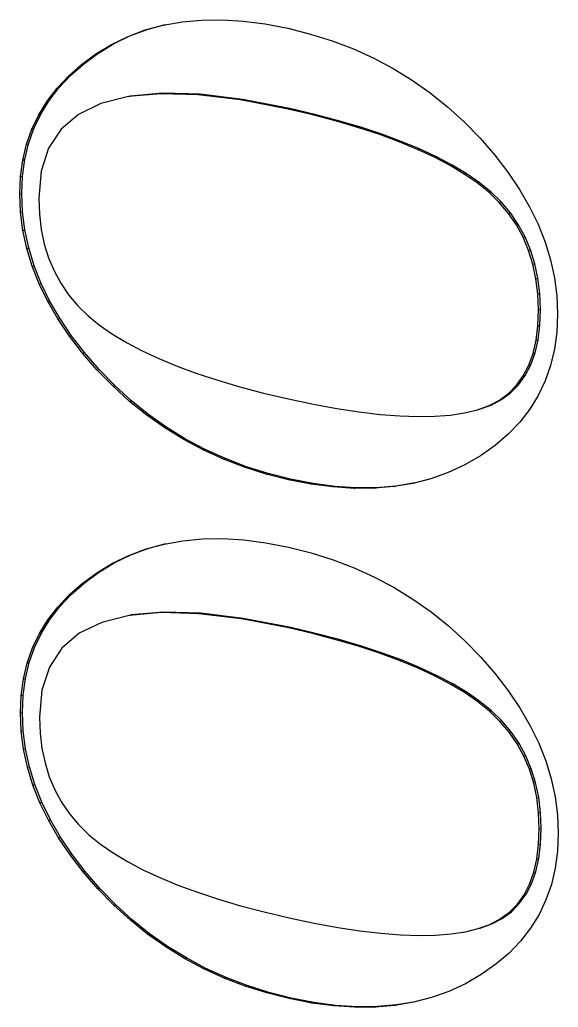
# Model space of a CAD drawing. Header units: millimetres. Extents: x -210 to 210, y -148 to 148.
# Drawn here: x 85.097 to 86.998, y -23.598 to -20.11 of the extents above; entities that cross this region are included whole.
import ezdxf

# ---------------------------------------------------------------- set-up
doc = ezdxf.new("R2010")
doc.units = ezdxf.units.MM
doc.layers.get('0').update_dxf_attribs({"lineweight": 18})

msp = doc.modelspace()

# ---------------------------------------------------------------- linework, layer by layer
at = {"color": 7, "lineweight": 30, "ltscale": 0.001685}
for p, q in [((85.6037, -20.1287), (85.6701, -20.1169)), ((86.4847, -21.7474), (86.4182, -21.7586)), ((86.4916, -21.7457), (86.4251, -21.7569)), ((85.6064, -21.9615), (85.6728, -21.9497)), ((86.4942, -23.5786), (86.4278, -23.5897)), ((86.4874, -23.5803), (86.4209, -23.5914))]:
    msp.add_line(p, q, dxfattribs=at)
at = {"color": 7, "lineweight": 30, "ltscale": 0.001738}
msp.add_line((85.6701, -20.1169), (85.7393, -20.1106), dxfattribs=at)
at = {"color": 7, "lineweight": 30, "ltscale": 0.001798}
msp.add_line((85.7393, -20.1106), (85.8113, -20.1097), dxfattribs=at)
at = {"color": 7, "lineweight": 30, "ltscale": 0.001872}
msp.add_line((85.8113, -20.1097), (85.886, -20.1143), dxfattribs=at)
at = {"color": 7, "lineweight": 30, "ltscale": 0.001953}
for p, q in [((85.886, -20.1143), (85.9635, -20.1244)), ((86.4161, -20.2823), (86.4826, -20.3232)), ((86.4187, -22.1152), (86.4853, -22.1561))]:
    msp.add_line(p, q, dxfattribs=at)
at = {"color": 7, "lineweight": 30, "ltscale": 0.002045}
for p, q in [((85.9635, -20.1244), (86.0438, -20.1399)), ((85.9661, -21.9572), (86.0464, -21.9728))]:
    msp.add_line(p, q, dxfattribs=at)
at = {"color": 7, "lineweight": 30, "ltscale": 0.001624}
for p, q in [((85.4793, -20.1686), (85.5401, -20.1459)), ((85.4862, -20.1669), (85.547, -20.1442)), ((85.4819, -22.0015), (85.5428, -21.9788)), ((85.4888, -21.9998), (85.5497, -21.977)), ((85.1244, -22.7501), (85.1107, -22.6866))]:
    msp.add_line(p, q, dxfattribs=at)
at = {"color": 7, "lineweight": 30, "ltscale": 0.001648}
for p, q in [((85.5401, -20.1459), (85.6037, -20.1287)), ((85.547, -20.1442), (85.6106, -20.1269)), ((85.5428, -21.9788), (85.6064, -21.9615)), ((85.5497, -21.977), (85.6133, -21.9598))]:
    msp.add_line(p, q, dxfattribs=at)
at = {"color": 7, "lineweight": 30, "ltscale": 0.000177196}
for p, q in [((85.5401, -20.1459), (85.547, -20.1442)), ((85.4793, -20.1686), (85.4862, -20.1669)), ((85.164, -20.4451), (85.1709, -20.4434)), ((86.2156, -20.468), (86.2225, -20.4663)), ((86.2942, -20.4912), (86.3011, -20.4895)), ((86.6667, -20.6547), (86.6736, -20.653)), ((86.7123, -20.6861), (86.7192, -20.6843)), ((86.8225, -20.7935), (86.8294, -20.7918)), ((86.8506, -20.8345), (86.8575, -20.8328)), ((85.1409, -20.9802), (85.1478, -20.9785)), ((86.9091, -20.9731), (86.9159, -20.9713)), ((86.9199, -21.0244), (86.9268, -21.0227)), ((85.1957, -21.1046), (85.2025, -21.1029)), ((85.2312, -21.166), (85.2381, -21.1642)), ((86.9266, -21.1905), (86.9335, -21.1888)), ((85.2721, -21.2268), (85.279, -21.2251)), ((86.9095, -21.2881), (86.9164, -21.2864)), ((86.8945, -21.3301), (86.9014, -21.3284)), ((86.8751, -21.3676), (86.882, -21.3659)), ((86.8515, -21.4005), (86.8583, -21.3988)), ((86.8234, -21.429), (86.8303, -21.4273)), ((85.4849, -21.4576), (85.4918, -21.4558)), ((86.7544, -21.4723), (86.7613, -21.4706)), ((86.7911, -21.4529), (86.7979, -21.4512)), ((85.546, -21.5067), (85.5528, -21.5049)), ((85.6097, -21.5516), (85.6165, -21.5499)), ((85.6759, -21.5925), (85.6828, -21.5908)), ((85.9669, -21.7143), (85.9738, -21.7126)), ((86.2029, -21.76), (86.2098, -21.7583)), ((86.2773, -21.7649), (86.2842, -21.7631)), ((86.3491, -21.7644), (86.356, -21.7627)), ((86.4182, -21.7586), (86.4251, -21.7569)), ((85.4819, -22.0015), (85.4888, -21.9998)), ((85.5428, -21.9788), (85.5497, -21.977)), ((85.3174, -22.101), (85.3243, -22.0993)), ((85.4832, -22.2138), (85.49, -22.2121)), ((85.5976, -22.2036), (85.6045, -22.2019)), ((86.1349, -22.2789), (86.1418, -22.2772)), ((85.1424, -22.3287), (85.1493, -22.327)), ((86.3708, -22.3484), (86.3776, -22.3466)), ((86.5641, -22.4284), (86.571, -22.4266)), ((85.1022, -22.4967), (85.1091, -22.4949)), ((85.0996, -22.5579), (85.1065, -22.5562)), ((86.756, -22.5521), (86.7629, -22.5504)), ((86.8252, -22.6264), (86.832, -22.6246)), ((86.8533, -22.6674), (86.8601, -22.6656)), ((85.1244, -22.7501), (85.1313, -22.7484)), ((86.9117, -22.8059), (86.9186, -22.8042)), ((85.1682, -22.8755), (85.1751, -22.8738)), ((86.9226, -22.8573), (86.9295, -22.8555)), ((86.9313, -22.9678), (86.9382, -22.966)), ((85.2748, -23.0596), (85.2817, -23.0579)), ((86.9229, -23.0744), (86.9298, -23.0727)), ((86.9122, -23.1209), (86.9191, -23.1192)), ((86.8778, -23.2004), (86.8847, -23.1987)), ((86.7937, -23.2858), (86.8006, -23.284)), ((86.7161, -23.32), (86.723, -23.3183)), ((85.6786, -23.4253), (85.6854, -23.4236)), ((85.8929, -23.5229), (85.8997, -23.5212)), ((86.2056, -23.5929), (86.2124, -23.5911)), ((86.28, -23.5977), (86.2869, -23.596))]:
    msp.add_line(p, q, dxfattribs=at)
at = {"color": 7, "lineweight": 30, "ltscale": 0.002058}
msp.add_line((86.0438, -20.1399), (86.1236, -20.1601), dxfattribs=at)
at = {"color": 7, "lineweight": 30, "ltscale": 0.002021}
msp.add_line((86.1236, -20.1601), (86.2006, -20.1845), dxfattribs=at)
at = {"color": 7, "lineweight": 30, "ltscale": 0.001617}
for p, q in [((85.3729, -20.2288), (85.4281, -20.1951)), ((85.366, -20.2305), (85.4212, -20.1968)), ((85.0998, -20.7897), (85.0969, -20.725)), ((85.1067, -20.7879), (85.1039, -20.7233)), ((85.3755, -22.0616), (85.4307, -22.0279)), ((85.1024, -22.6225), (85.0996, -22.5579)), ((85.1093, -22.6208), (85.1065, -22.5562)), ((86.9956, -22.9182), (86.9985, -22.9828))]:
    msp.add_line(p, q, dxfattribs=at)
at = {"color": 7, "lineweight": 30, "ltscale": 0.001614}
for p, q in [((85.4212, -20.1968), (85.4793, -20.1686)), ((85.4281, -20.1951), (85.4862, -20.1669)), ((86.7239, -21.6497), (86.6681, -21.6821)), ((85.4239, -22.0297), (85.4819, -22.0015)), ((85.4307, -22.0279), (85.4888, -21.9998))]:
    msp.add_line(p, q, dxfattribs=at)
at = {"color": 7, "lineweight": 30, "ltscale": 0.000177252}
for p, q in [((85.4212, -20.1968), (85.4281, -20.1951)), ((85.269, -20.3085), (85.2759, -20.3068)), ((85.2286, -20.3514), (85.2355, -20.3497)), ((85.1936, -20.3969), (85.2005, -20.3952)), ((85.7271, -20.3747), (85.734, -20.373)), ((85.8769, -20.3929), (85.8837, -20.3912)), ((86.0442, -20.4252), (86.0511, -20.4235)), ((86.1322, -20.446), (86.1391, -20.4443)), ((86.3681, -20.5155), (86.375, -20.5138)), ((85.121, -20.5492), (85.1279, -20.5475)), ((86.5017, -20.5677), (86.5086, -20.5659)), ((85.1075, -20.6052), (85.1144, -20.6035)), ((86.5615, -20.5955), (86.5683, -20.5938)), ((86.6165, -20.6245), (86.6234, -20.6228)), ((86.7534, -20.7193), (86.7602, -20.7176)), ((85.0998, -20.7897), (85.1067, -20.7879)), ((85.108, -20.8537), (85.1149, -20.852)), ((86.8744, -20.8781), (86.8813, -20.8764)), ((85.1218, -20.9172), (85.1286, -20.9155)), ((86.8939, -20.9243), (86.9008, -20.9226)), ((86.9202, -21.2416), (86.9271, -21.2398)), ((85.3186, -21.2871), (85.3255, -21.2854)), ((85.3705, -21.3469), (85.3774, -21.3451)), ((85.4264, -21.4043), (85.4333, -21.4026)), ((85.7448, -21.6292), (85.7516, -21.6274)), ((85.8162, -21.6617), (85.8231, -21.66)), ((85.8902, -21.6901), (85.8971, -21.6883)), ((86.0461, -21.7344), (86.0529, -21.7327)), ((86.1258, -21.7499), (86.1327, -21.7481)), ((85.4239, -22.0297), (85.4307, -22.0279)), ((85.7297, -22.2076), (85.7366, -22.2058)), ((85.1962, -22.2298), (85.2031, -22.2281)), ((85.1666, -22.2779), (85.1735, -22.2762)), ((86.2969, -22.324), (86.3037, -22.3223)), ((86.4399, -22.3739), (86.4468, -22.3721)), ((85.1102, -22.4381), (85.1171, -22.4363)), ((86.6694, -22.4875), (86.6763, -22.4858)), ((86.7927, -22.588), (86.7996, -22.5862)), ((85.1024, -22.6225), (85.1093, -22.6208)), ((85.1107, -22.6866), (85.1176, -22.6848)), ((86.8965, -22.7571), (86.9034, -22.7554)), ((85.1436, -22.8131), (85.1505, -22.8113)), ((86.9291, -22.9112), (86.936, -22.9095)), ((86.9293, -23.0233), (86.9362, -23.0216)), ((85.3213, -23.1199), (85.3281, -23.1182)), ((85.3731, -23.1797), (85.38, -23.178)), ((85.429, -23.2371), (85.4359, -23.2354)), ((86.8261, -23.2618), (86.833, -23.2601)), ((85.5486, -23.3395), (85.5555, -23.3378)), ((85.7474, -23.462), (85.7543, -23.4603)), ((85.9695, -23.5471), (85.9764, -23.5454)), ((86.0487, -23.5672), (86.0556, -23.5655)), ((86.1285, -23.5827), (86.1353, -23.581)), ((86.4209, -23.5914), (86.4278, -23.5897))]:
    msp.add_line(p, q, dxfattribs=at)
at = {"color": 7, "lineweight": 30, "ltscale": 0.001994}
msp.add_line((86.2006, -20.1845), (86.2751, -20.213), dxfattribs=at)
at = {"color": 7, "lineweight": 30, "ltscale": 0.001589}
for p, q in [((85.3217, -20.2664), (85.3729, -20.2288)), ((85.3174, -22.101), (85.3686, -22.0633))]:
    msp.add_line(p, q, dxfattribs=at)
at = {"color": 7, "lineweight": 30, "ltscale": 0.00017714}
for p, q in [((85.366, -20.2305), (85.3729, -20.2288)), ((86.7571, -23.3051), (86.764, -23.3034)), ((86.3518, -23.5972), (86.3586, -23.5955))]:
    msp.add_line(p, q, dxfattribs=at)
at = {"color": 7, "lineweight": 30, "ltscale": 0.001972}
for p, q in [((86.2751, -20.213), (86.3469, -20.2456)), ((86.2778, -22.0458), (86.3496, -22.0784))]:
    msp.add_line(p, q, dxfattribs=at)
at = {"color": 7, "lineweight": 30, "ltscale": 0.00159}
for p, q in [((85.3147, -20.2682), (85.366, -20.2305)), ((85.3243, -22.0993), (85.3755, -22.0616))]:
    msp.add_line(p, q, dxfattribs=at)
at = {"color": 7, "lineweight": 30, "ltscale": 0.001958}
for p, q in [((86.3469, -20.2456), (86.4161, -20.2823)), ((86.3496, -22.0784), (86.4187, -22.1152))]:
    msp.add_line(p, q, dxfattribs=at)
at = {"color": 7, "lineweight": 30, "ltscale": 0.001525}
for p, q in [((85.269, -20.3085), (85.3147, -20.2682)), ((85.2759, -20.3068), (85.3217, -20.2664)), ((85.2716, -22.1413), (85.3174, -22.101))]:
    msp.add_line(p, q, dxfattribs=at)
at = {"color": 7, "lineweight": 30, "ltscale": 0.000178655}
for p, q in [((85.3147, -20.2682), (85.3217, -20.2664)), ((85.595, -20.3708), (85.6019, -20.369)), ((85.1397, -20.4959), (85.1467, -20.4941)), ((85.0995, -20.6638), (85.1065, -20.6621)), ((85.1655, -21.0427), (85.1725, -21.041)), ((86.7134, -21.4872), (86.7204, -21.4855)), ((85.2716, -22.1413), (85.2785, -22.1396)), ((85.2312, -22.1842), (85.2381, -22.1825)), ((85.1236, -22.3821), (85.1305, -22.3803)), ((86.5043, -22.4005), (86.5113, -22.3988)), ((86.6191, -22.4574), (86.626, -22.4556)), ((86.7149, -22.5189), (86.7219, -22.5172)), ((85.1983, -22.9374), (85.2052, -22.9357)), ((86.854, -23.2334), (86.861, -23.2317)), ((85.4875, -23.2904), (85.4944, -23.2887))]:
    msp.add_line(p, q, dxfattribs=at)
at = {"color": 7, "lineweight": 30, "ltscale": 0.001473}
for p, q in [((85.2286, -20.3514), (85.269, -20.3085)), ((85.2355, -20.3497), (85.2759, -20.3068)), ((86.8628, -21.531), (86.822, -21.5736)), ((85.2312, -22.1842), (85.2716, -22.1413)), ((85.2381, -22.1825), (85.2785, -22.1396))]:
    msp.add_line(p, q, dxfattribs=at)
at = {"color": 7, "lineweight": 30, "ltscale": 0.001954}
for p, q in [((86.4826, -20.3232), (86.5465, -20.3682)), ((85.8886, -21.9472), (85.9661, -21.9572)), ((86.4853, -22.1561), (86.5492, -22.2011))]:
    msp.add_line(p, q, dxfattribs=at)
at = {"color": 7, "lineweight": 30, "ltscale": 0.001436}
for p, q in [((85.1936, -20.3969), (85.2286, -20.3514)), ((85.2005, -20.3952), (85.2355, -20.3497)), ((85.2031, -22.2281), (85.2381, -22.1825))]:
    msp.add_line(p, q, dxfattribs=at)
at = {"color": 7, "lineweight": 30, "ltscale": 0.002873}
for p, q in [((85.6019, -20.369), (85.4874, -20.3793)), ((85.595, -20.3708), (85.4805, -20.381)), ((85.5976, -22.2036), (85.4832, -22.2138)), ((85.6045, -22.2019), (85.49, -22.2121))]:
    msp.add_line(p, q, dxfattribs=at)
at = {"color": 7, "lineweight": 30, "ltscale": 0.003303}
msp.add_line((85.734, -20.373), (85.6019, -20.369), dxfattribs=at)
at = {"color": 7, "lineweight": 30, "ltscale": 0.001963}
for p, q in [((86.5465, -20.3682), (86.6078, -20.4174)), ((85.8162, -21.6617), (85.7448, -21.6292)), ((85.8231, -21.66), (85.7516, -21.6274)), ((86.5492, -22.2011), (86.6104, -22.2502)), ((85.8258, -23.4928), (85.7543, -23.4603))]:
    msp.add_line(p, q, dxfattribs=at)
at = {"color": 7, "lineweight": 30, "ltscale": 0.001413}
for p, q in [((85.164, -20.4451), (85.1936, -20.3969)), ((85.1709, -20.4434), (85.2005, -20.3952)), ((85.1666, -22.2779), (85.1962, -22.2298)), ((85.1735, -22.2762), (85.2031, -22.2281))]:
    msp.add_line(p, q, dxfattribs=at)
at = {"color": 7, "lineweight": 30, "ltscale": 0.002496}
for p, q in [((85.4805, -20.381), (85.3837, -20.4054)), ((85.4832, -22.2138), (85.3864, -22.2382))]:
    msp.add_line(p, q, dxfattribs=at)
at = {"color": 7, "lineweight": 30, "ltscale": 0.000178711}
for p, q in [((85.4805, -20.381), (85.4874, -20.3793)), ((86.4373, -20.541), (86.4442, -20.5393)), ((85.0969, -20.725), (85.1039, -20.7233)), ((86.7901, -20.7551), (86.797, -20.7534)), ((86.9265, -21.0784), (86.9334, -21.0766)), ((86.9287, -21.1349), (86.9356, -21.1332)), ((85.3686, -22.0633), (85.3755, -22.0616)), ((85.8794, -22.2257), (85.8864, -22.224)), ((86.0468, -22.2581), (86.0537, -22.2563)), ((86.2182, -22.3009), (86.2251, -22.2991)), ((86.877, -22.711), (86.884, -22.7092)), ((85.2338, -22.9988), (85.2407, -22.9971)), ((86.8971, -23.1629), (86.904, -23.1612)), ((85.6123, -23.3845), (85.6192, -23.3828)), ((85.8188, -23.4945), (85.8258, -23.4928))]:
    msp.add_line(p, q, dxfattribs=at)
at = {"color": 7, "lineweight": 30, "ltscale": 0.003304}
for p, q in [((85.7271, -20.3747), (85.595, -20.3708)), ((85.7297, -22.2076), (85.5976, -22.2036)), ((85.7366, -22.2058), (85.6045, -22.2019))]:
    msp.add_line(p, q, dxfattribs=at)
at = {"color": 7, "lineweight": 30, "ltscale": 0.003772}
for p, q in [((85.8769, -20.3929), (85.7271, -20.3747)), ((85.8837, -20.3912), (85.734, -20.373)), ((85.8864, -22.224), (85.7366, -22.2058))]:
    msp.add_line(p, q, dxfattribs=at)
at = {"color": 7, "lineweight": 30, "ltscale": 0.004261}
for p, q in [((86.0442, -20.4252), (85.8769, -20.3929)), ((86.0511, -20.4235), (85.8837, -20.3912)), ((86.0468, -22.2581), (85.8794, -22.2257)), ((86.0537, -22.2563), (85.8864, -22.224))]:
    msp.add_line(p, q, dxfattribs=at)
at = {"color": 7, "lineweight": 30, "ltscale": 0.002203}
for p, q in [((85.3837, -20.4054), (85.3045, -20.444)), ((85.3864, -22.2382), (85.3071, -22.2768))]:
    msp.add_line(p, q, dxfattribs=at)
at = {"color": 7, "lineweight": 30, "ltscale": 0.002261}
for p, q in [((86.1322, -20.446), (86.0442, -20.4252)), ((86.1391, -20.4443), (86.0511, -20.4235)), ((86.1418, -22.2772), (86.0537, -22.2563)), ((85.9603, -23.2611), (86.0483, -23.282))]:
    msp.add_line(p, q, dxfattribs=at)
at = {"color": 7, "lineweight": 30, "ltscale": 0.00198}
for p, q in [((86.6078, -20.4174), (86.6663, -20.4707)), ((86.6104, -22.2502), (86.669, -22.3035))]:
    msp.add_line(p, q, dxfattribs=at)
at = {"color": 7, "lineweight": 30, "ltscale": 0.001406}
for p, q in [((85.1397, -20.4959), (85.164, -20.4451)), ((85.1467, -20.4941), (85.1709, -20.4434)), ((85.1424, -22.3287), (85.1666, -22.2779))]:
    msp.add_line(p, q, dxfattribs=at)
at = {"color": 7, "lineweight": 30, "ltscale": 0.002027}
for p, q in [((85.3045, -20.444), (85.2429, -20.4967)), ((85.3071, -22.2768), (85.2456, -22.3295))]:
    msp.add_line(p, q, dxfattribs=at)
at = {"color": 7, "lineweight": 30, "ltscale": 0.002156}
for p, q in [((86.2156, -20.468), (86.1322, -20.446)), ((86.2225, -20.4663), (86.1391, -20.4443)), ((86.2251, -22.2991), (86.1418, -22.2772))]:
    msp.add_line(p, q, dxfattribs=at)
at = {"color": 7, "lineweight": 30, "ltscale": 0.002049}
for p, q in [((86.2942, -20.4912), (86.2156, -20.468)), ((86.3011, -20.4895), (86.2225, -20.4663)), ((86.3037, -22.3223), (86.2251, -22.2991))]:
    msp.add_line(p, q, dxfattribs=at)
at = {"color": 7, "lineweight": 30, "ltscale": 0.002004}
for p, q in [((86.6663, -20.4707), (86.7223, -20.5281)), ((85.4333, -21.4026), (85.3774, -21.3451)), ((85.4264, -21.4043), (85.3705, -21.3469)), ((86.669, -22.3035), (86.7249, -22.361)), ((85.429, -23.2371), (85.3731, -23.1797)), ((85.4359, -23.2354), (85.38, -23.178))]:
    msp.add_line(p, q, dxfattribs=at)
at = {"color": 7, "lineweight": 30, "ltscale": 0.001414}
for p, q in [((85.121, -20.5492), (85.1397, -20.4959)), ((85.1305, -22.3803), (85.1493, -22.327))]:
    msp.add_line(p, q, dxfattribs=at)
at = {"color": 7, "lineweight": 30, "ltscale": 0.001415}
for p, q in [((85.1279, -20.5475), (85.1467, -20.4941)), ((85.164, -20.74), (85.1663, -20.7966)), ((86.9287, -21.1349), (86.9265, -21.0784)), ((86.9356, -21.1332), (86.9334, -21.0766)), ((85.1236, -22.3821), (85.1424, -22.3287)), ((85.1667, -22.5729), (85.1689, -22.6294)), ((86.9313, -22.9678), (86.9291, -22.9112)), ((86.9382, -22.966), (86.936, -22.9095))]:
    msp.add_line(p, q, dxfattribs=at)
at = {"color": 7, "lineweight": 30, "ltscale": 0.002002}
msp.add_line((85.2429, -20.4967), (85.199, -20.5636), dxfattribs=at)
at = {"color": 7, "lineweight": 30, "ltscale": 0.001945}
for p, q in [((86.3681, -20.5155), (86.2942, -20.4912)), ((86.375, -20.5138), (86.3011, -20.4895)), ((86.3776, -22.3466), (86.3037, -22.3223)), ((86.3708, -22.3484), (86.2969, -22.324))]:
    msp.add_line(p, q, dxfattribs=at)
at = {"color": 7, "lineweight": 30, "ltscale": 0.001842}
for p, q in [((86.4373, -20.541), (86.3681, -20.5155)), ((86.4399, -22.3739), (86.3708, -22.3484)), ((86.4468, -22.3721), (86.3776, -22.3466))]:
    msp.add_line(p, q, dxfattribs=at)
at = {"color": 7, "lineweight": 30, "ltscale": 0.001844}
msp.add_line((86.4442, -20.5393), (86.375, -20.5138), dxfattribs=at)
at = {"color": 7, "lineweight": 30, "ltscale": 0.001745}
for p, q in [((86.5017, -20.5677), (86.4373, -20.541)), ((86.5113, -22.3988), (86.4468, -22.3721))]:
    msp.add_line(p, q, dxfattribs=at)
at = {"color": 7, "lineweight": 30, "ltscale": 0.001743}
for p, q in [((86.5086, -20.5659), (86.4442, -20.5393)), ((86.5043, -22.4005), (86.4399, -22.3739))]:
    msp.add_line(p, q, dxfattribs=at)
at = {"color": 7, "lineweight": 30, "ltscale": 0.001979}
msp.add_line((86.7223, -20.5281), (86.7742, -20.5879), dxfattribs=at)
at = {"color": 7, "lineweight": 30, "ltscale": 0.00144}
for p, q in [((85.1075, -20.6052), (85.121, -20.5492)), ((85.1144, -20.6035), (85.1279, -20.5475))]:
    msp.add_line(p, q, dxfattribs=at)
at = {"color": 7, "lineweight": 30, "ltscale": 0.002132}
for p, q in [((85.199, -20.5636), (85.1727, -20.6448)), ((85.2017, -22.3965), (85.1754, -22.4776))]:
    msp.add_line(p, q, dxfattribs=at)
at = {"color": 7, "lineweight": 30, "ltscale": 0.001647}
for p, q in [((86.5615, -20.5955), (86.5017, -20.5677)), ((86.5683, -20.5938), (86.5086, -20.5659)), ((86.571, -22.4266), (86.5113, -22.3988)), ((85.1436, -22.8131), (85.1244, -22.7501))]:
    msp.add_line(p, q, dxfattribs=at)
at = {"color": 7, "lineweight": 30, "ltscale": 0.001479}
for p, q in [((85.0995, -20.6638), (85.1075, -20.6052)), ((85.1065, -20.6621), (85.1144, -20.6035)), ((85.1022, -22.4967), (85.1102, -22.4381)), ((85.1091, -22.4949), (85.1171, -22.4363))]:
    msp.add_line(p, q, dxfattribs=at)
at = {"color": 7, "lineweight": 30, "ltscale": 0.001555}
for p, q in [((86.6165, -20.6245), (86.5615, -20.5955)), ((86.6234, -20.6228), (86.5683, -20.5938)), ((86.626, -22.4556), (86.571, -22.4266))]:
    msp.add_line(p, q, dxfattribs=at)
at = {"color": 7, "lineweight": 30, "ltscale": 0.001902}
msp.add_line((86.7742, -20.5879), (86.8206, -20.6482), dxfattribs=at)
at = {"color": 7, "lineweight": 30, "ltscale": 0.002392}
for p, q in [((85.1727, -20.6448), (85.164, -20.74)), ((85.1754, -22.4776), (85.1667, -22.5729))]:
    msp.add_line(p, q, dxfattribs=at)
at = {"color": 7, "lineweight": 30, "ltscale": 0.001465}
for p, q in [((86.6667, -20.6547), (86.6165, -20.6245)), ((86.6736, -20.653), (86.6234, -20.6228)), ((86.6763, -22.4858), (86.626, -22.4556))]:
    msp.add_line(p, q, dxfattribs=at)
at = {"color": 7, "lineweight": 30, "ltscale": 0.001834}
for p, q in [((86.8206, -20.6482), (86.8616, -20.709)), ((86.8232, -22.481), (86.8643, -22.5419)), ((85.2748, -23.0596), (85.2338, -22.9988))]:
    msp.add_line(p, q, dxfattribs=at)
at = {"color": 7, "lineweight": 30, "ltscale": 0.001532}
for p, q in [((85.0969, -20.725), (85.0995, -20.6638)), ((85.1039, -20.7233), (85.1065, -20.6621)), ((85.0996, -22.5579), (85.1022, -22.4967)), ((85.1065, -22.5562), (85.1091, -22.4949))]:
    msp.add_line(p, q, dxfattribs=at)
at = {"color": 7, "lineweight": 30, "ltscale": 0.001384}
for p, q in [((86.7123, -20.6861), (86.6667, -20.6547)), ((86.7192, -20.6843), (86.6736, -20.653))]:
    msp.add_line(p, q, dxfattribs=at)
at = {"color": 7, "lineweight": 30, "ltscale": 0.00132}
for p, q in [((86.7534, -20.7193), (86.7123, -20.6861)), ((86.7602, -20.7176), (86.7192, -20.6843)), ((86.7629, -22.5504), (86.7219, -22.5172))]:
    msp.add_line(p, q, dxfattribs=at)
at = {"color": 7, "lineweight": 30, "ltscale": 0.001283}
msp.add_line((86.797, -20.7534), (86.7602, -20.7176), dxfattribs=at)
at = {"color": 7, "lineweight": 30, "ltscale": 0.001773}
for p, q in [((86.8616, -20.709), (86.8971, -20.7704)), ((85.2312, -21.166), (85.1957, -21.1046)), ((85.2381, -21.1642), (85.2025, -21.1029)), ((86.8643, -22.5419), (86.8998, -22.6032)), ((85.2338, -22.9988), (85.1983, -22.9374)), ((85.2407, -22.9971), (85.2052, -22.9357))]:
    msp.add_line(p, q, dxfattribs=at)
at = {"color": 7, "lineweight": 30, "ltscale": 0.001282}
for p, q in [((86.7901, -20.7551), (86.7534, -20.7193)), ((86.7927, -22.588), (86.756, -22.5521)), ((86.7996, -22.5862), (86.7629, -22.5504))]:
    msp.add_line(p, q, dxfattribs=at)
at = {"color": 7, "lineweight": 30, "ltscale": 0.001256}
msp.add_line((86.8294, -20.7918), (86.797, -20.7534), dxfattribs=at)
at = {"color": 7, "lineweight": 30, "ltscale": 0.001615}
for p, q in [((85.1149, -20.852), (85.1067, -20.7879)), ((85.108, -20.8537), (85.0998, -20.7897)), ((86.9847, -21.0213), (86.993, -21.0853)), ((85.1107, -22.6866), (85.1024, -22.6225)), ((85.1176, -22.6848), (85.1093, -22.6208)), ((86.9874, -22.8541), (86.9956, -22.9182))]:
    msp.add_line(p, q, dxfattribs=at)
at = {"color": 7, "lineweight": 30, "ltscale": 0.001257}
for p, q in [((86.8225, -20.7935), (86.7901, -20.7551)), ((86.8252, -22.6264), (86.7927, -22.588)), ((86.832, -22.6246), (86.7996, -22.5862))]:
    msp.add_line(p, q, dxfattribs=at)
at = {"color": 7, "lineweight": 30, "ltscale": 0.001721}
for p, q in [((86.8971, -20.7704), (86.9272, -20.8323)), ((85.1957, -21.1046), (85.1655, -21.0427)), ((85.2025, -21.1029), (85.1725, -21.041)), ((86.8998, -22.6032), (86.9298, -22.6651)), ((85.1983, -22.9374), (85.1682, -22.8755)), ((85.2052, -22.9357), (85.1751, -22.8738))]:
    msp.add_line(p, q, dxfattribs=at)
at = {"color": 7, "lineweight": 30, "ltscale": 0.001358}
for p, q in [((85.1663, -20.7966), (85.1727, -20.8505)), ((85.1689, -22.6294), (85.1754, -22.6834))]:
    msp.add_line(p, q, dxfattribs=at)
at = {"color": 7, "lineweight": 30, "ltscale": 0.001243}
for p, q in [((86.8506, -20.8345), (86.8225, -20.7935)), ((86.8575, -20.8328), (86.8294, -20.7918)), ((86.8533, -22.6674), (86.8252, -22.6264)), ((86.8601, -22.6656), (86.832, -22.6246))]:
    msp.add_line(p, q, dxfattribs=at)
at = {"color": 7, "lineweight": 30, "ltscale": 0.001625}
for p, q in [((85.1218, -20.9172), (85.108, -20.8537)), ((85.1286, -20.9155), (85.1149, -20.852)), ((86.971, -20.9577), (86.9847, -21.0213)), ((85.1313, -22.7484), (85.1176, -22.6848)), ((86.9736, -22.7906), (86.9874, -22.8541))]:
    msp.add_line(p, q, dxfattribs=at)
at = {"color": 7, "lineweight": 30, "ltscale": 0.001312}
for p, q in [((85.1727, -20.8505), (85.1836, -20.9019)), ((86.9199, -21.0244), (86.9091, -20.9731)), ((86.9268, -21.0227), (86.9159, -20.9713)), ((85.1754, -22.6834), (85.1862, -22.7347)), ((86.9226, -22.8573), (86.9117, -22.8059)), ((86.9295, -22.8555), (86.9186, -22.8042))]:
    msp.add_line(p, q, dxfattribs=at)
at = {"color": 7, "lineweight": 30, "ltscale": 0.001242}
for p, q in [((86.8744, -20.8781), (86.8506, -20.8345)), ((86.8813, -20.8764), (86.8575, -20.8328)), ((86.884, -22.7092), (86.8601, -22.6656))]:
    msp.add_line(p, q, dxfattribs=at)
at = {"color": 7, "lineweight": 30, "ltscale": 0.001679}
for p, q in [((86.9272, -20.8323), (86.9519, -20.8948)), ((85.1725, -21.041), (85.1478, -20.9785))]:
    msp.add_line(p, q, dxfattribs=at)
at = {"color": 7, "lineweight": 30, "ltscale": 0.001253}
for p, q in [((86.8939, -20.9243), (86.8744, -20.8781)), ((86.9008, -20.9226), (86.8813, -20.8764)), ((86.8965, -22.7571), (86.877, -22.711)), ((86.9034, -22.7554), (86.884, -22.7092))]:
    msp.add_line(p, q, dxfattribs=at)
at = {"color": 7, "lineweight": 30, "ltscale": 0.001646}
for p, q in [((85.1409, -20.9802), (85.1218, -20.9172)), ((85.1478, -20.9785), (85.1286, -20.9155)), ((86.5485, -21.731), (86.4847, -21.7474)), ((86.9544, -22.7276), (86.9736, -22.7906)), ((85.1505, -22.8113), (85.1313, -22.7484)), ((86.5511, -23.5638), (86.4874, -23.5803))]:
    msp.add_line(p, q, dxfattribs=at)
at = {"color": 7, "lineweight": 30, "ltscale": 0.001275}
for p, q in [((85.1836, -20.9019), (85.1986, -20.9506)), ((85.1862, -22.7347), (85.2013, -22.7835))]:
    msp.add_line(p, q, dxfattribs=at)
at = {"color": 7, "lineweight": 30, "ltscale": 0.001277}
for p, q in [((86.9091, -20.9731), (86.8939, -20.9243)), ((86.9159, -20.9713), (86.9008, -20.9226)), ((85.3018, -21.1197), (85.3382, -21.1554)), ((86.9117, -22.8059), (86.8965, -22.7571)), ((86.9186, -22.8042), (86.9034, -22.7554))]:
    msp.add_line(p, q, dxfattribs=at)
at = {"color": 7, "lineweight": 30, "ltscale": 0.001645}
msp.add_line((86.9519, -20.8948), (86.971, -20.9577), dxfattribs=at)
at = {"color": 7, "lineweight": 30, "ltscale": 0.001252}
for p, q in [((85.1986, -20.9506), (85.218, -20.9968)), ((85.2696, -21.0813), (85.3018, -21.1197))]:
    msp.add_line(p, q, dxfattribs=at)
at = {"color": 7, "lineweight": 30, "ltscale": 0.001678}
for p, q in [((85.1655, -21.0427), (85.1409, -20.9802)), ((86.9298, -22.6651), (86.9544, -22.7276)), ((85.1751, -22.8738), (85.1505, -22.8113)), ((85.1682, -22.8755), (85.1436, -22.8131))]:
    msp.add_line(p, q, dxfattribs=at)
at = {"color": 7, "lineweight": 30, "ltscale": 0.001239}
for p, q in [((85.218, -20.9968), (85.2416, -21.0403)), ((85.2416, -21.0403), (85.2696, -21.0813)), ((85.2443, -22.8732), (85.2722, -22.9141))]:
    msp.add_line(p, q, dxfattribs=at)
at = {"color": 7, "lineweight": 30, "ltscale": 0.001359}
for p, q in [((86.9265, -21.0784), (86.9199, -21.0244)), ((86.9334, -21.0766), (86.9268, -21.0227)), ((86.9291, -22.9112), (86.9226, -22.8573)), ((86.936, -22.9095), (86.9295, -22.8555))]:
    msp.add_line(p, q, dxfattribs=at)
at = {"color": 7, "lineweight": 30, "ltscale": 0.001616}
msp.add_line((86.993, -21.0853), (86.9958, -21.1499), dxfattribs=at)
at = {"color": 7, "lineweight": 30, "ltscale": 0.00139}
for p, q in [((86.9266, -21.1905), (86.9287, -21.1349)), ((86.9293, -23.0233), (86.9313, -22.9678)), ((86.9362, -23.0216), (86.9382, -22.966))]:
    msp.add_line(p, q, dxfattribs=at)
at = {"color": 7, "lineweight": 30, "ltscale": 0.001391}
msp.add_line((86.9335, -21.1888), (86.9356, -21.1332), dxfattribs=at)
at = {"color": 7, "lineweight": 30, "ltscale": 0.001833}
for p, q in [((85.2721, -21.2268), (85.2312, -21.166)), ((85.279, -21.2251), (85.2381, -21.1642)), ((85.2817, -23.0579), (85.2407, -22.9971))]:
    msp.add_line(p, q, dxfattribs=at)
at = {"color": 7, "lineweight": 30, "ltscale": 0.001314}
msp.add_line((85.3382, -21.1554), (85.379, -21.1886), dxfattribs=at)
at = {"color": 7, "lineweight": 30, "ltscale": 0.001586}
for p, q in [((86.9958, -21.1499), (86.9932, -21.2133)), ((86.9985, -22.9828), (86.9958, -23.0462))]:
    msp.add_line(p, q, dxfattribs=at)
at = {"color": 7, "lineweight": 30, "ltscale": 0.001375}
msp.add_line((85.379, -21.1886), (85.4243, -21.2199), dxfattribs=at)
at = {"color": 7, "lineweight": 30, "ltscale": 0.001286}
for p, q in [((86.9202, -21.2416), (86.9266, -21.1905)), ((86.9271, -21.2398), (86.9335, -21.1888)), ((86.9229, -23.0744), (86.9293, -23.0233)), ((86.9298, -23.0727), (86.9362, -23.0216))]:
    msp.add_line(p, q, dxfattribs=at)
at = {"color": 7, "lineweight": 30, "ltscale": 0.001903}
for p, q in [((85.3186, -21.2871), (85.2721, -21.2268)), ((85.3255, -21.2854), (85.279, -21.2251)), ((86.7768, -22.4207), (86.8232, -22.481)), ((85.3213, -23.1199), (85.2748, -23.0596)), ((85.3281, -23.1182), (85.2817, -23.0579))]:
    msp.add_line(p, q, dxfattribs=at)
at = {"color": 7, "lineweight": 30, "ltscale": 0.001461}
for p, q in [((85.4243, -21.2199), (85.4743, -21.25)), ((85.4269, -23.0527), (85.477, -23.0828))]:
    msp.add_line(p, q, dxfattribs=at)
at = {"color": 7, "lineweight": 30, "ltscale": 0.001194}
for p, q in [((86.9095, -21.2881), (86.9202, -21.2416)), ((86.9164, -21.2864), (86.9271, -21.2398)), ((86.9122, -23.1209), (86.9229, -23.0744)), ((86.9191, -23.1192), (86.9298, -23.0727))]:
    msp.add_line(p, q, dxfattribs=at)
at = {"color": 7, "lineweight": 30, "ltscale": 0.001523}
for p, q in [((86.9932, -21.2133), (86.9851, -21.2737)), ((86.822, -21.5736), (86.7756, -21.6131))]:
    msp.add_line(p, q, dxfattribs=at)
at = {"color": 7, "lineweight": 30, "ltscale": 0.001549}
for p, q in [((85.4743, -21.25), (85.5291, -21.279)), ((85.477, -23.0828), (85.5318, -23.1118))]:
    msp.add_line(p, q, dxfattribs=at)
at = {"color": 7, "lineweight": 30, "ltscale": 0.001475}
for p, q in [((86.9851, -21.2737), (86.9715, -21.3311)), ((86.9877, -23.1066), (86.9742, -23.164))]:
    msp.add_line(p, q, dxfattribs=at)
at = {"color": 7, "lineweight": 30, "ltscale": 0.001978}
for p, q in [((85.3705, -21.3469), (85.3186, -21.2871)), ((85.3774, -21.3451), (85.3255, -21.2854)), ((85.4849, -21.4576), (85.4264, -21.4043)), ((85.4918, -21.4558), (85.4333, -21.4026)), ((86.7249, -22.361), (86.7768, -22.4207)), ((85.3731, -23.1797), (85.3213, -23.1199)), ((85.38, -23.178), (85.3281, -23.1182)), ((85.4944, -23.2887), (85.4359, -23.2354))]:
    msp.add_line(p, q, dxfattribs=at)
at = {"color": 7, "lineweight": 30, "ltscale": 0.001643}
for p, q in [((85.5291, -21.279), (85.5886, -21.3068)), ((85.5318, -23.1118), (85.5913, -23.1396))]:
    msp.add_line(p, q, dxfattribs=at)
at = {"color": 7, "lineweight": 30, "ltscale": 0.00174}
for p, q in [((85.5886, -21.3068), (85.6529, -21.3334)), ((85.5913, -23.1396), (85.6556, -23.1662))]:
    msp.add_line(p, q, dxfattribs=at)
at = {"color": 7, "lineweight": 30, "ltscale": 0.001115}
for p, q in [((86.8945, -21.3301), (86.9095, -21.2881)), ((86.9014, -21.3284), (86.9164, -21.2864)), ((86.904, -23.1612), (86.9191, -23.1192))]:
    msp.add_line(p, q, dxfattribs=at)
at = {"color": 7, "lineweight": 30, "ltscale": 0.001839}
for p, q in [((85.6529, -21.3334), (85.722, -21.3589)), ((85.6556, -23.1662), (85.7246, -23.1917))]:
    msp.add_line(p, q, dxfattribs=at)
at = {"color": 7, "lineweight": 30, "ltscale": 0.001055}
for p, q in [((86.8751, -21.3676), (86.8945, -21.3301)), ((86.882, -21.3659), (86.9014, -21.3284)), ((86.8847, -23.1987), (86.904, -23.1612))]:
    msp.add_line(p, q, dxfattribs=at)
at = {"color": 7, "lineweight": 30, "ltscale": 0.001442}
for p, q in [((86.9715, -21.3311), (86.9525, -21.3856)), ((86.9742, -23.164), (86.9552, -23.2184))]:
    msp.add_line(p, q, dxfattribs=at)
at = {"color": 7, "lineweight": 30, "ltscale": 0.001944}
for p, q in [((85.722, -21.3589), (85.7958, -21.3832)), ((86.2029, -21.76), (86.1258, -21.7499)), ((86.2098, -21.7583), (86.1327, -21.7481)), ((86.2056, -23.5929), (86.1285, -23.5827)), ((86.2124, -23.5911), (86.1353, -23.581))]:
    msp.add_line(p, q, dxfattribs=at)
at = {"color": 7, "lineweight": 30, "ltscale": 0.001015}
for p, q in [((86.8515, -21.4005), (86.8751, -21.3676)), ((86.8583, -21.3988), (86.882, -21.3659)), ((86.861, -23.2317), (86.8847, -23.1987))]:
    msp.add_line(p, q, dxfattribs=at)
at = {"color": 7, "lineweight": 30, "ltscale": 0.002046}
msp.add_line((85.7958, -21.3832), (85.8743, -21.4063), dxfattribs=at)
at = {"color": 7, "lineweight": 30, "ltscale": 0.002154}
for p, q in [((85.8743, -21.4063), (85.9576, -21.4283)), ((86.2182, -22.3009), (86.1349, -22.2789)), ((85.8769, -23.2392), (85.9603, -23.2611))]:
    msp.add_line(p, q, dxfattribs=at)
at = {"color": 7, "lineweight": 30, "ltscale": 0.000998074}
for p, q in [((86.8234, -21.429), (86.8515, -21.4005)), ((86.8303, -21.4273), (86.8583, -21.3988)), ((86.833, -23.2601), (86.861, -23.2317))]:
    msp.add_line(p, q, dxfattribs=at)
at = {"color": 7, "lineweight": 30, "ltscale": 0.001424}
for p, q in [((86.9525, -21.3856), (86.9281, -21.4371)), ((86.9281, -21.4371), (86.8982, -21.4855)), ((86.9552, -23.2184), (86.9307, -23.2699)), ((86.9307, -23.2699), (86.9008, -23.3184))]:
    msp.add_line(p, q, dxfattribs=at)
at = {"color": 7, "lineweight": 30, "ltscale": 0.002263}
for p, q in [((85.9576, -21.4283), (86.0457, -21.4491)), ((86.1349, -22.2789), (86.0468, -22.2581))]:
    msp.add_line(p, q, dxfattribs=at)
at = {"color": 7, "lineweight": 30, "ltscale": 0.002249}
msp.add_line((86.0457, -21.4491), (86.1337, -21.4677), dxfattribs=at)
at = {"color": 7, "lineweight": 30, "ltscale": 0.001006}
for p, q in [((86.7911, -21.4529), (86.8234, -21.429)), ((86.7979, -21.4512), (86.8303, -21.4273)), ((86.7937, -23.2858), (86.8261, -23.2618)), ((86.8006, -23.284), (86.833, -23.2601))]:
    msp.add_line(p, q, dxfattribs=at)
at = {"color": 7, "lineweight": 30, "ltscale": 0.001959}
for p, q in [((85.546, -21.5067), (85.4849, -21.4576)), ((85.5528, -21.5049), (85.4918, -21.4558)), ((85.5555, -23.3378), (85.4944, -23.2887))]:
    msp.add_line(p, q, dxfattribs=at)
at = {"color": 7, "lineweight": 30, "ltscale": 0.002119}
for p, q in [((86.1337, -21.4677), (86.2171, -21.483)), ((86.1364, -23.3005), (86.2197, -23.3158))]:
    msp.add_line(p, q, dxfattribs=at)
at = {"color": 7, "lineweight": 30, "ltscale": 0.001987}
for p, q in [((86.2171, -21.483), (86.2956, -21.495)), ((86.2197, -23.3158), (86.2983, -23.3279))]:
    msp.add_line(p, q, dxfattribs=at)
at = {"color": 7, "lineweight": 30, "ltscale": 0.00109}
for p, q in [((86.7134, -21.4872), (86.7544, -21.4723)), ((86.7161, -23.32), (86.7571, -23.3051)), ((86.723, -23.3183), (86.764, -23.3034))]:
    msp.add_line(p, q, dxfattribs=at)
at = {"color": 7, "lineweight": 30, "ltscale": 0.001089}
msp.add_line((86.7204, -21.4855), (86.7613, -21.4706), dxfattribs=at)
at = {"color": 7, "lineweight": 30, "ltscale": 0.001037}
for p, q in [((86.7544, -21.4723), (86.7911, -21.4529)), ((86.7613, -21.4706), (86.7979, -21.4512)), ((86.7571, -23.3051), (86.7937, -23.2858)), ((86.764, -23.3034), (86.8006, -23.284))]:
    msp.add_line(p, q, dxfattribs=at)
at = {"color": 7, "lineweight": 30, "ltscale": 0.001441}
for p, q in [((86.8982, -21.4855), (86.8628, -21.531)), ((86.9008, -23.3184), (86.8654, -23.3639))]:
    msp.add_line(p, q, dxfattribs=at)
at = {"color": 7, "lineweight": 30, "ltscale": 0.00195}
for p, q in [((85.6097, -21.5516), (85.546, -21.5067)), ((85.6165, -21.5499), (85.5528, -21.5049)), ((85.7448, -21.6292), (85.6759, -21.5925)), ((85.7516, -21.6274), (85.6828, -21.5908)), ((85.6192, -23.3828), (85.5555, -23.3378)), ((85.7474, -23.462), (85.6786, -23.4253)), ((85.7543, -23.4603), (85.6854, -23.4236))]:
    msp.add_line(p, q, dxfattribs=at)
at = {"color": 7, "lineweight": 30, "ltscale": 0.001859}
for p, q in [((86.2956, -21.495), (86.3695, -21.5038)), ((86.2983, -23.3279), (86.3722, -23.3366))]:
    msp.add_line(p, q, dxfattribs=at)
at = {"color": 7, "lineweight": 30, "ltscale": 0.001734}
for p, q in [((86.3695, -21.5038), (86.4386, -21.5092)), ((86.4182, -21.7586), (86.3491, -21.7644)), ((86.4251, -21.7569), (86.356, -21.7627)), ((86.3722, -23.3366), (86.4413, -23.342)), ((86.4209, -23.5914), (86.3518, -23.5972)), ((86.4278, -23.5897), (86.3586, -23.5955))]:
    msp.add_line(p, q, dxfattribs=at)
at = {"color": 7, "lineweight": 30, "ltscale": 0.001612}
for p, q in [((86.4386, -21.5092), (86.5031, -21.5114)), ((86.4413, -23.342), (86.5057, -23.3442))]:
    msp.add_line(p, q, dxfattribs=at)
at = {"color": 7, "lineweight": 30, "ltscale": 0.001493}
for p, q in [((86.5031, -21.5114), (86.5628, -21.5103)), ((86.5057, -23.3442), (86.5654, -23.3431))]:
    msp.add_line(p, q, dxfattribs=at)
at = {"color": 7, "lineweight": 30, "ltscale": 0.001378}
for p, q in [((86.5628, -21.5103), (86.6177, -21.5059)), ((86.5654, -23.3431), (86.6204, -23.3387))]:
    msp.add_line(p, q, dxfattribs=at)
at = {"color": 7, "lineweight": 30, "ltscale": 0.00127}
for p, q in [((86.6177, -21.5059), (86.6679, -21.4982)), ((86.6204, -23.3387), (86.6706, -23.331))]:
    msp.add_line(p, q, dxfattribs=at)
at = {"color": 7, "lineweight": 30, "ltscale": 0.00117}
for p, q in [((86.6679, -21.4982), (86.7134, -21.4872)), ((86.6706, -23.331), (86.7161, -23.32))]:
    msp.add_line(p, q, dxfattribs=at)
at = {"color": 7, "lineweight": 30, "ltscale": 0.001946}
for p, q in [((85.6759, -21.5925), (85.6097, -21.5516)), ((85.6828, -21.5908), (85.6165, -21.5499)), ((85.6854, -23.4236), (85.6192, -23.3828))]:
    msp.add_line(p, q, dxfattribs=at)
at = {"color": 7, "lineweight": 30, "ltscale": 0.001584}
msp.add_line((86.7756, -21.6131), (86.7239, -21.6497), dxfattribs=at)
at = {"color": 7, "lineweight": 30, "ltscale": 0.001981}
for p, q in [((85.8971, -21.6883), (85.8231, -21.66)), ((85.8902, -21.6901), (85.8162, -21.6617)), ((85.8997, -23.5212), (85.8258, -23.4928))]:
    msp.add_line(p, q, dxfattribs=at)
at = {"color": 7, "lineweight": 30, "ltscale": 0.00201}
for p, q in [((85.9669, -21.7143), (85.8902, -21.6901)), ((85.9738, -21.7126), (85.8971, -21.6883)), ((85.9695, -23.5471), (85.8929, -23.5229)), ((85.9764, -23.5454), (85.8997, -23.5212))]:
    msp.add_line(p, q, dxfattribs=at)
at = {"color": 7, "lineweight": 30, "ltscale": 0.00161}
for p, q in [((86.6681, -21.6821), (86.6096, -21.7092)), ((86.6707, -23.515), (86.6123, -23.5421))]:
    msp.add_line(p, q, dxfattribs=at)
at = {"color": 7, "lineweight": 30, "ltscale": 0.002043}
for p, q in [((86.0461, -21.7344), (85.9669, -21.7143)), ((86.0529, -21.7327), (85.9738, -21.7126)), ((86.0487, -23.5672), (85.9695, -23.5471)), ((86.0556, -23.5655), (85.9764, -23.5454))]:
    msp.add_line(p, q, dxfattribs=at)
at = {"color": 7, "lineweight": 30, "ltscale": 0.001623}
for p, q in [((86.6096, -21.7092), (86.5485, -21.731)), ((86.6123, -23.5421), (86.5511, -23.5638))]:
    msp.add_line(p, q, dxfattribs=at)
at = {"color": 7, "lineweight": 30, "ltscale": 0.002031}
for p, q in [((86.1258, -21.7499), (86.0461, -21.7344)), ((86.1327, -21.7481), (86.0529, -21.7327)), ((86.1285, -23.5827), (86.0487, -23.5672)), ((86.1353, -23.581), (86.0556, -23.5655))]:
    msp.add_line(p, q, dxfattribs=at)
at = {"color": 7, "lineweight": 30, "ltscale": 0.001865}
for p, q in [((86.2773, -21.7649), (86.2029, -21.76)), ((86.2842, -21.7631), (86.2098, -21.7583)), ((86.28, -23.5977), (86.2056, -23.5929)), ((86.2869, -23.596), (86.2124, -23.5911))]:
    msp.add_line(p, q, dxfattribs=at)
at = {"color": 7, "lineweight": 30, "ltscale": 0.001795}
for p, q in [((86.3491, -21.7644), (86.2773, -21.7649)), ((86.356, -21.7627), (86.2842, -21.7631)), ((86.3518, -23.5972), (86.28, -23.5977)), ((86.3586, -23.5955), (86.2869, -23.596))]:
    msp.add_line(p, q, dxfattribs=at)
at = {"color": 7, "lineweight": 30, "ltscale": 0.001736}
msp.add_line((85.6728, -21.9497), (85.7419, -21.9434), dxfattribs=at)
at = {"color": 7, "lineweight": 30, "ltscale": 0.0018}
msp.add_line((85.7419, -21.9434), (85.8139, -21.9425), dxfattribs=at)
at = {"color": 7, "lineweight": 30, "ltscale": 0.001871}
msp.add_line((85.8139, -21.9425), (85.8886, -21.9472), dxfattribs=at)
at = {"color": 7, "lineweight": 30, "ltscale": 0.002057}
msp.add_line((86.0464, -21.9728), (86.1262, -21.993), dxfattribs=at)
at = {"color": 7, "lineweight": 30, "ltscale": 0.002022}
msp.add_line((86.1262, -21.993), (86.2033, -22.0173), dxfattribs=at)
at = {"color": 7, "lineweight": 30, "ltscale": 0.001618}
msp.add_line((85.3686, -22.0633), (85.4239, -22.0297), dxfattribs=at)
at = {"color": 7, "lineweight": 30, "ltscale": 0.001993}
msp.add_line((86.2033, -22.0173), (86.2778, -22.0458), dxfattribs=at)
at = {"color": 7, "lineweight": 30, "ltscale": 0.001524}
for p, q in [((85.2785, -22.1396), (85.3243, -22.0993)), ((86.9958, -23.0462), (86.9877, -23.1066))]:
    msp.add_line(p, q, dxfattribs=at)
at = {"color": 7, "lineweight": 30, "ltscale": 0.001435}
msp.add_line((85.1962, -22.2298), (85.2312, -22.1842), dxfattribs=at)
at = {"color": 7, "lineweight": 30, "ltscale": 0.00377}
msp.add_line((85.8794, -22.2257), (85.7297, -22.2076), dxfattribs=at)
at = {"color": 7, "lineweight": 30, "ltscale": 0.001407}
msp.add_line((85.1493, -22.327), (85.1735, -22.2762), dxfattribs=at)
at = {"color": 7, "lineweight": 30, "ltscale": 0.00205}
msp.add_line((86.2969, -22.324), (86.2182, -22.3009), dxfattribs=at)
at = {"color": 7, "lineweight": 30, "ltscale": 0.002001}
msp.add_line((85.2456, -22.3295), (85.2017, -22.3965), dxfattribs=at)
at = {"color": 7, "lineweight": 30, "ltscale": 0.001439}
for p, q in [((85.1102, -22.4381), (85.1236, -22.3821)), ((85.1171, -22.4363), (85.1305, -22.3803))]:
    msp.add_line(p, q, dxfattribs=at)
at = {"color": 7, "lineweight": 30, "ltscale": 0.001649}
msp.add_line((86.5641, -22.4284), (86.5043, -22.4005), dxfattribs=at)
at = {"color": 7, "lineweight": 30, "ltscale": 0.001554}
msp.add_line((86.6191, -22.4574), (86.5641, -22.4284), dxfattribs=at)
at = {"color": 7, "lineweight": 30, "ltscale": 0.001467}
msp.add_line((86.6694, -22.4875), (86.6191, -22.4574), dxfattribs=at)
at = {"color": 7, "lineweight": 30, "ltscale": 0.001382}
msp.add_line((86.7149, -22.5189), (86.6694, -22.4875), dxfattribs=at)
at = {"color": 7, "lineweight": 30, "ltscale": 0.001383}
msp.add_line((86.7219, -22.5172), (86.6763, -22.4858), dxfattribs=at)
at = {"color": 7, "lineweight": 30, "ltscale": 0.001322}
msp.add_line((86.756, -22.5521), (86.7149, -22.5189), dxfattribs=at)
at = {"color": 7, "lineweight": 30, "ltscale": 0.001241}
msp.add_line((86.877, -22.711), (86.8533, -22.6674), dxfattribs=at)
at = {"color": 7, "lineweight": 30, "ltscale": 0.001251}
for p, q in [((85.2013, -22.7835), (85.2206, -22.8296)), ((85.2722, -22.9141), (85.3044, -22.9525))]:
    msp.add_line(p, q, dxfattribs=at)
at = {"color": 7, "lineweight": 30, "ltscale": 0.00124}
msp.add_line((85.2206, -22.8296), (85.2443, -22.8732), dxfattribs=at)
at = {"color": 7, "lineweight": 30, "ltscale": 0.001278}
msp.add_line((85.3044, -22.9525), (85.3409, -22.9883), dxfattribs=at)
at = {"color": 7, "lineweight": 30, "ltscale": 0.001313}
msp.add_line((85.3409, -22.9883), (85.3816, -23.0214), dxfattribs=at)
at = {"color": 7, "lineweight": 30, "ltscale": 0.001376}
msp.add_line((85.3816, -23.0214), (85.4269, -23.0527), dxfattribs=at)
at = {"color": 7, "lineweight": 30, "ltscale": 0.001116}
msp.add_line((86.8971, -23.1629), (86.9122, -23.1209), dxfattribs=at)
at = {"color": 7, "lineweight": 30, "ltscale": 0.001942}
msp.add_line((85.7246, -23.1917), (85.7984, -23.216), dxfattribs=at)
at = {"color": 7, "lineweight": 30, "ltscale": 0.001054}
msp.add_line((86.8778, -23.2004), (86.8971, -23.1629), dxfattribs=at)
at = {"color": 7, "lineweight": 30, "ltscale": 0.002047}
msp.add_line((85.7984, -23.216), (85.8769, -23.2392), dxfattribs=at)
at = {"color": 7, "lineweight": 30, "ltscale": 0.001016}
msp.add_line((86.854, -23.2334), (86.8778, -23.2004), dxfattribs=at)
at = {"color": 7, "lineweight": 30, "ltscale": 0.001977}
msp.add_line((85.4875, -23.2904), (85.429, -23.2371), dxfattribs=at)
at = {"color": 7, "lineweight": 30, "ltscale": 0.000997205}
msp.add_line((86.8261, -23.2618), (86.854, -23.2334), dxfattribs=at)
at = {"color": 7, "lineweight": 30, "ltscale": 0.00196}
msp.add_line((85.5486, -23.3395), (85.4875, -23.2904), dxfattribs=at)
at = {"color": 7, "lineweight": 30, "ltscale": 0.00225}
msp.add_line((86.0483, -23.282), (86.1364, -23.3005), dxfattribs=at)
at = {"color": 7, "lineweight": 30, "ltscale": 0.001948}
msp.add_line((85.6123, -23.3845), (85.5486, -23.3395), dxfattribs=at)
at = {"color": 7, "lineweight": 30, "ltscale": 0.001474}
msp.add_line((86.8654, -23.3639), (86.8246, -23.4064), dxfattribs=at)
at = {"color": 7, "lineweight": 30, "ltscale": 0.001947}
msp.add_line((85.6786, -23.4253), (85.6123, -23.3845), dxfattribs=at)
at = {"color": 7, "lineweight": 30, "ltscale": 0.001522}
msp.add_line((86.8246, -23.4064), (86.7783, -23.446), dxfattribs=at)
at = {"color": 7, "lineweight": 30, "ltscale": 0.001961}
msp.add_line((85.8188, -23.4945), (85.7474, -23.462), dxfattribs=at)
at = {"color": 7, "lineweight": 30, "ltscale": 0.001585}
msp.add_line((86.7783, -23.446), (86.7265, -23.4825), dxfattribs=at)
at = {"color": 7, "lineweight": 30, "ltscale": 0.001983}
msp.add_line((85.8929, -23.5229), (85.8188, -23.4945), dxfattribs=at)
at = {"color": 7, "lineweight": 30, "ltscale": 0.001613}
msp.add_line((86.7265, -23.4825), (86.6707, -23.515), dxfattribs=at)

doc.saveas('drawing.dxf')
